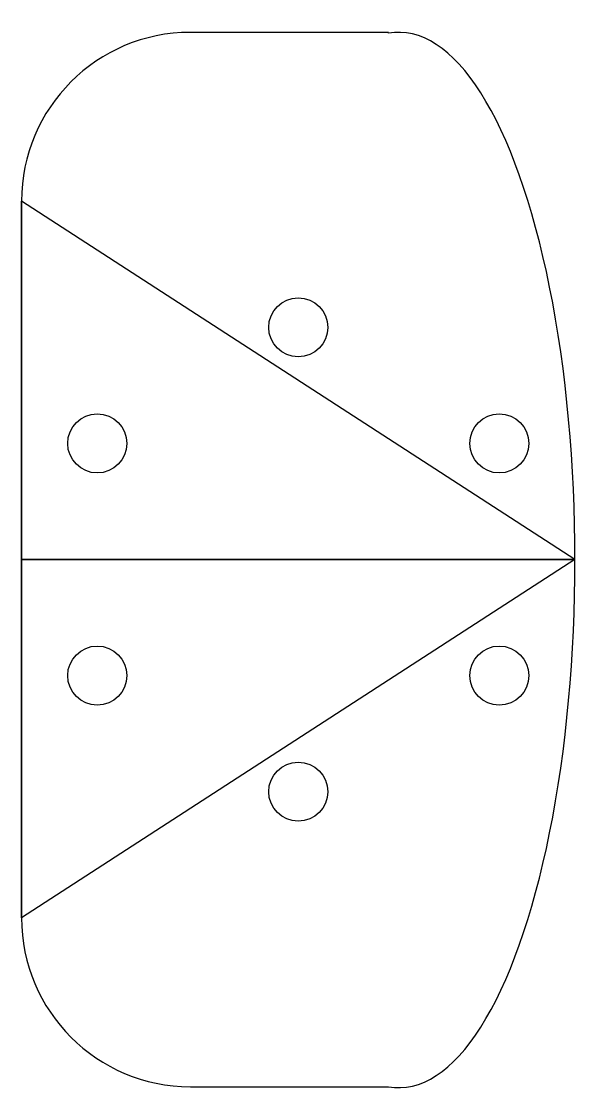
# Model space of a CAD drawing. Header units: millimetres. Extents: x -44 to -17.4, y 24.5 to 75.5.
import ezdxf

# ---------------------------------------------------------------- set-up
doc = ezdxf.new("R2010")
doc.units = ezdxf.units.MM
doc.layers.get('0').update_dxf_attribs({"linetype": 'CONTINUOUS'})

msp = doc.modelspace()

# ---------------------------------------------------------------- linework, layer by layer
for p, q in [((-26.617, 75), (-36, 75)), ((-26.617, 74.955), (-26.617, 75)), ((-44, 67), (-44, 33.045)), ((-44, 33.045), (-44, 67)), ((-17.772, 50.023), (-44, 67)), ((-44, 50.023), (-17.772, 50.023)), ((-17.772, 50.023), (-44, 33.045)), ((-17.772, 50.023), (-44, 50.023)), ((-36, 25.045), (-26.617, 25.045))]:
    msp.add_line(p, q)
for centre in [(-30.886, 61.023), (-40.412, 55.523), (-21.36, 55.523), (-40.412, 44.523), (-21.36, 44.523), (-30.886, 39.023)]:
    msp.add_circle(centre, 1.4)
for centre, start, end in [((-36, 67), 90, 180), ((-36, 33.045), 180, 270)]:
    msp.add_arc(centre, 8, start, end)
msp.add_ellipse((-26.117, 50), major_axis=(0, 25), ratio=0.333807, start_param=3.081557, end_param=6.343221)

doc.saveas('drawing.dxf')
